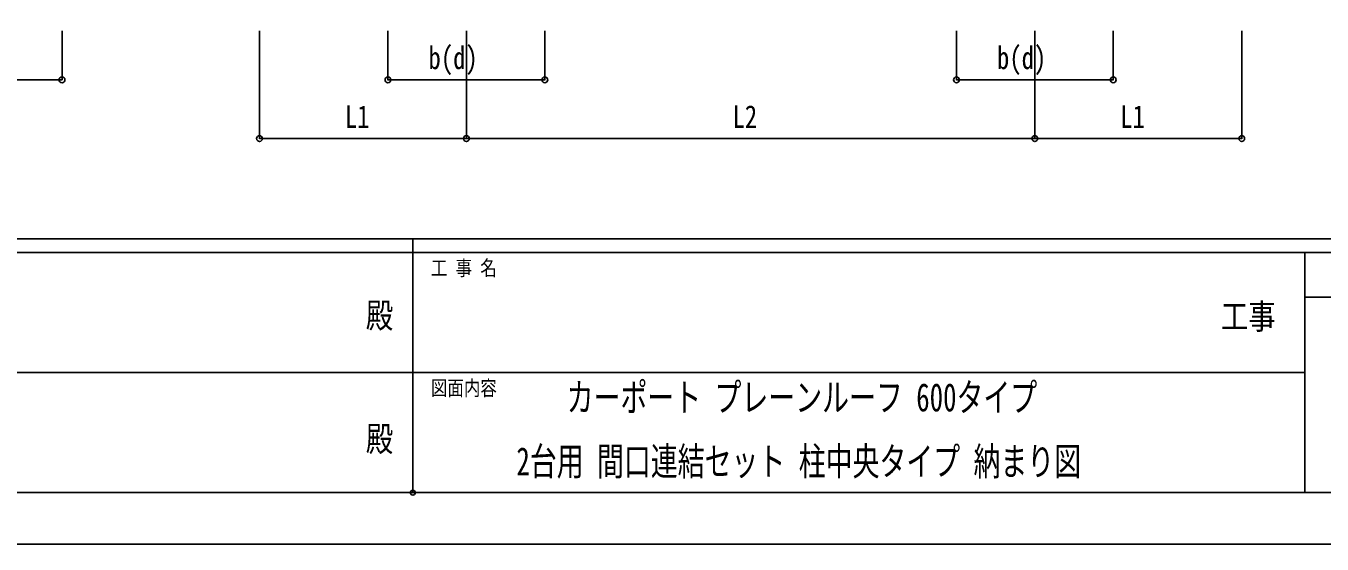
# Model space of a CAD drawing. Units: millimetres, scale not verified. Extents: x -14718 to 14718, y -10396 to 10396.
# Drawn here: x -1991 to 4620, y -10394 to -7749 of the extents above; entities that cross this region are included whole.
import ezdxf
from ezdxf.enums import TextEntityAlignment as Align

# ---------------------------------------------------------------- set-up
doc = ezdxf.new("R2010")
doc.units = ezdxf.units.MM
doc.header["$LTSCALE"] = 50
doc.header["$PDMODE"] = 32
doc.header["$PDSIZE"] = 25
for name, color, linetype in [('0-2_USER1', 3, 'Continuous'), ('0-5_YKK_D', 6, 'Continuous'), ('0-6_YKK_ZWAK', 7, 'Continuous')]:
    doc.layers.add(name, color=color, linetype=linetype)
doc.styles.add('ＭＳ ゴシック', font='')
doc.styles.get('ＭＳ ゴシック').set_extended_font_data('MS Gothic')

msp = doc.modelspace()

# ---------------------------------------------------------------- linework, layer by layer
at = {"layer": '0-5_YKK_D'}
for p, q in [((-1807.43, -7774.3), (-1807.43, -8025.3)), ((-799.79, -7774.3), (-799.79, -8325.47)), ((-144.83, -7774.3), (-144.83, -8025.47)), ((255.17, -7774.3), (255.17, -8325.47)), ((255.17, -7774.3), (255.17, -8325.47)), ((655.17, -7774.3), (655.17, -8025.47)), ((2754.97, -7774.3), (2754.97, -8025.47)), ((3154.97, -7774.3), (3154.97, -8325.47)), ((3154.97, -7774.3), (3154.97, -8325.47)), ((3554.97, -7774.3), (3554.97, -8025.47)), ((4210.22, -7774.3), (4210.22, -8325.47)), ((-2607.43, -8024.3), (-1807.43, -8024.3)), ((-144.83, -8024.47), (655.17, -8024.47)), ((2754.97, -8024.47), (3554.97, -8024.47)), ((-799.79, -8324.47), (255.17, -8324.47)), ((255.17, -8324.47), (3154.97, -8324.47)), ((3154.97, -8324.47), (4210.22, -8324.47))]:
    msp.add_line(p, q, dxfattribs=at)
for centre in [(-1807.43, -8024.3), (-144.83, -8024.47), (655.17, -8024.47), (2754.97, -8024.47), (3554.97, -8024.47), (-799.79, -8324.47), (255.17, -8324.47), (255.17, -8324.47), (3154.97, -8324.47), (3154.97, -8324.47), (4210.22, -8324.47)]:
    msp.add_circle(centre, 14.88, dxfattribs=at)
at = {"layer": '0-6_YKK_ZWAK'}
for p, q in [((13632.57, -8836.3), (-13667.43, -8836.3)), ((-17.43, -8836.3), (-17.43, -10131.3)), ((-17.43, -8906.3), (-4567.43, -8906.3)), ((4532.57, -8906.3), (-17.43, -8906.3)), ((6947.57, -9133.8), (4532.57, -9133.8)), ((-4541.18, -9518.8), (-17.43, -9518.8)), ((-17.43, -9518.8), (4532.57, -9518.8)), ((-4567.43, -10131.3), (-17.43, -10131.3)), ((-17.43, -10131.3), (4532.57, -10131.3)), ((4532.57, -10131.3), (6947.57, -10131.3))]:
    msp.add_line(p, q, dxfattribs=at)
msp.add_lwpolyline([(-14717.5, -10393.8), (14717.5, -10393.8), (14717.5, 10396.2), (-14717.5, 10396.2)], close=True, dxfattribs=at)
msp.add_lwpolyline([(6947.57, -8906.3), (4532.57, -8906.3), (4532.57, -10131.3)], dxfattribs=at)
msp.add_point((-17.43, -10131.3), dxfattribs=at)

# ---------------------------------------------------------------- texts
at = {"layer": '0-2_USER1', "style": 'ＭＳ ゴシック', "width": 0.7}
for s, p in [('カーポート プレーンルーフ 600タイプ', (766.66, -9759.72)), (' 2台用 間口連結セット 柱中央タイプ 納まり図', (441.96, -10086.38))]:
    msp.add_text(s, height=143.7, dxfattribs=at).set_placement(p, align=Align.BOTTOM_LEFT)
at = {"layer": '0-5_YKK_D', "style": 'ＭＳ ゴシック', "width": 0.8}
for s, p in [('b(d)', (61.97, -8004.47)), ('b(d)', (2961.77, -8004.47)), ('L1', (-364.71, -8304.47)), ('L2', (1612.67, -8304.47)), ('L1', (3590.19, -8304.47))]:
    msp.add_text(s, height=115.5, dxfattribs=at).set_placement(p, align=Align.BOTTOM_LEFT)
at = {"layer": '0-6_YKK_ZWAK', "style": 'ＭＳ ゴシック', "width": 0.8}
for s, height, p in [('工 事 名', 76.98, (74.44, -9046.3)), ('殿', 128.3, (-257.83, -9329.22)), ('工事', 128.3, (4103.17, -9334.93)), ('図面内容', 76.98, (74.44, -9658.8)), ('殿', 128.3, (-257.83, -9959.22))]:
    msp.add_text(s, height=height, dxfattribs=at).set_placement(p, align=Align.BOTTOM_LEFT)

doc.saveas('drawing.dxf')
